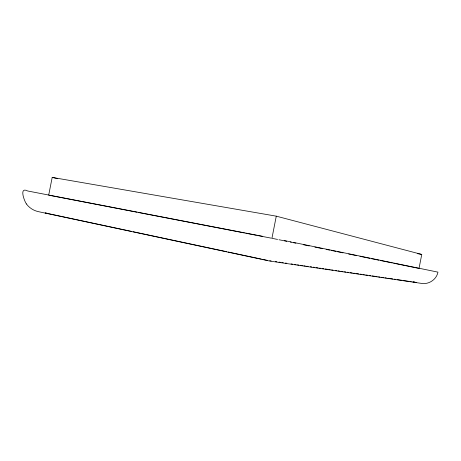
<?xml version="1.0" encoding="UTF-8"?>
<svg xmlns="http://www.w3.org/2000/svg" width="461" height="461" viewBox="0 0 461 461"><rect width="100%" height="100%" fill="white"/><g stroke="black" fill="none" stroke-linecap="round" stroke-linejoin="round"><path stroke-width="0.69" d="M48.687 195.176L52.191 177.404L276.277 216.163L421.757 254.432L419.02 268.429L393.688 263.237M276.277 216.163L271.938 238.291L277.568 239.443M269.737 260.736L271.16 260.943M275.424 261.577L276.848 261.785M278.986 262.102L280.403 262.315M281.827 262.522L283.25 262.735M285.388 263.052L286.811 263.26M291.075 263.894L292.499 264.107M294.637 264.418L296.054 264.631M297.478 264.839L298.901 265.052M300.324 265.265L302.462 265.576M303.88 265.79L305.303 266.003M306.726 266.21L308.15 266.423M310.288 266.735L311.705 266.948M313.128 267.161L314.552 267.368M315.975 267.582L318.113 267.899M319.536 268.106L320.954 268.319M322.377 268.527L323.801 268.74M325.224 268.947L327.362 269.264M328.779 269.478L330.203 269.685M331.626 269.898L333.049 270.106M335.187 270.423L336.605 270.636M338.028 270.843L339.452 271.056M340.875 271.264L343.013 271.581M344.43 271.794L345.854 272.002M347.277 272.215L348.7 272.428M350.124 272.635L352.256 272.952M353.679 273.16L355.103 273.373M356.526 273.586L358.664 273.897M360.081 274.111L361.505 274.324M362.928 274.531L364.351 274.744M365.775 274.952L367.907 275.269M369.33 275.482L370.753 275.69M372.177 275.903L377.156 276.64M378.579 276.848L380.002 277.061M381.426 277.268L383.564 277.585M384.981 277.799L386.404 278.006M387.828 278.219L392.807 278.957M394.23 279.164L395.653 279.378M397.077 279.585L402.055 280.323M403.479 280.536L408.458 281.273M409.881 281.481L411.304 281.694M412.728 281.907L416.283 282.432M48.007 213.431L45.178 212.947L131.754 231.428M417.516 253.654L421.757 254.432M262.528 236.303L27.769 191.004C18.786 186.353 24.289 201.008 26.427 203.964M49.39 195.314L136.998 212.233M138.409 212.504L244.388 232.966M245.799 233.243L256.397 235.289M257.808 235.559L271.235 238.153M284.247 240.556L291.237 241.956M278.98 239.732L286.719 241.316M290.24 242.037L295.87 243.195M303.609 244.779L309.239 245.932M314.869 247.084L322.608 248.675M326.129 249.395L329.644 250.116M331.056 250.404L335.983 251.412M337.389 251.7L343.019 252.853M348.649 254.011L356.388 255.596M359.908 256.316L369.757 258.333M371.168 258.621L378.907 260.211M380.313 260.5L392.276 262.949M293.738 242.463L437.95 272.134C436.555 279.787 428.338 284.956 420.812 283.296L269.599 261.03L38.603 211.691C33.734 210.717 29.32 207.94 26.392 203.923M413.471 281.85L414.877 282.144M133.16 231.727L226.777 251.706M228.183 252.006L261.266 259.065M262.672 259.364L267.599 260.419M52.191 177.404L57.786 178.695"/></g></svg>
